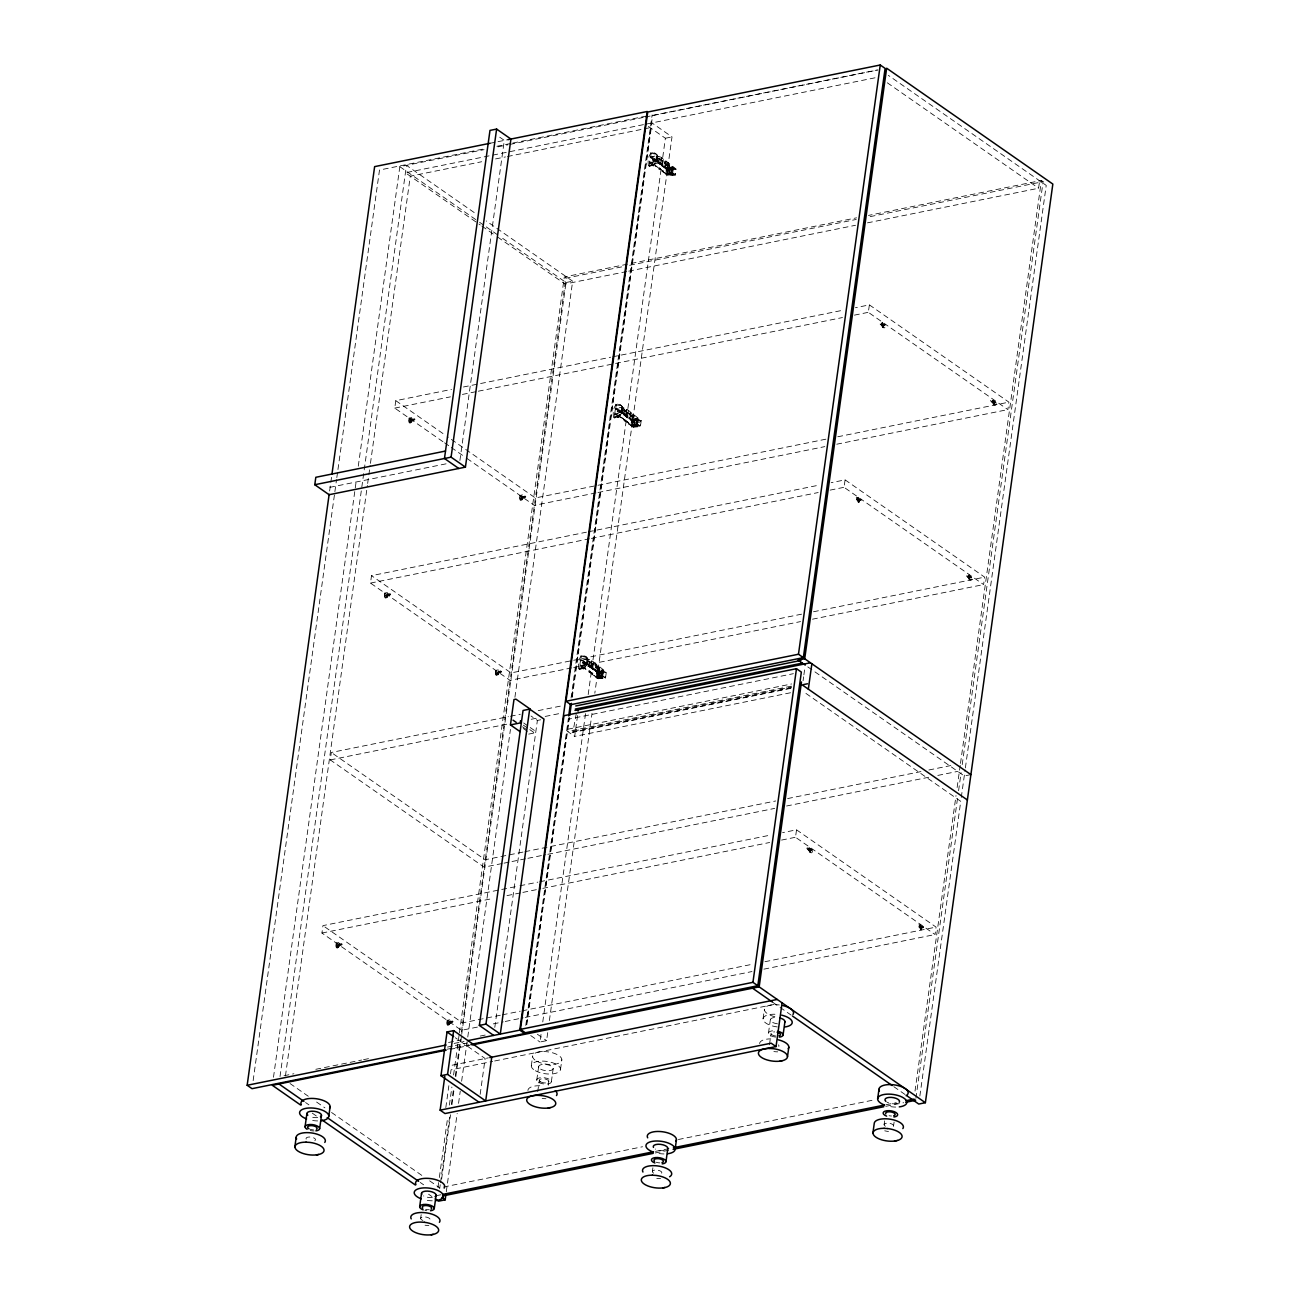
<?xml version="1.0" encoding="UTF-8"?>
<svg xmlns="http://www.w3.org/2000/svg" width="1300" height="1300" viewBox="0 0 1300 1300"><rect width="100%" height="100%" fill="white"/><g stroke="black" fill="none" stroke-linecap="round" stroke-linejoin="round"><path stroke-width="0.75" stroke-dasharray="5 3.75" d="M585.179 663.894L582.676 662.675L589.615 661.278L598.471 667.696L603.395 671.905L602.436 677.885L595.952 677.186L596.684 672.084L600.584 671.288L603.216 673.124L599.528 673.4L596.684 672.084M636.366 426.449L636.756 418.746L635.538 418.844L635.326 420.355L637.601 422.012L635.489 419.754L631.589 420.55L630.858 425.652L636.724 426.53L638.3 420.371L624.52 409.744C608.043 410.085 625.918 415.171 617.581 411.141M671.271 174.915L665.633 173.956L666.494 169.016L670.394 168.22L673.01 170.056L671.109 170.268C671.58 155.951 671.141 188.077 673.205 168.838L659.425 158.21L652.486 159.607L654.989 160.826M341.006 944.222L338.601 943.93L340.519 944.645M387.124 594.376L389.464 594.506M413.839 419.282L411.45 418.99L413.757 419.526M451.279 1021.946L449.491 1021.215L451.896 1021.508M499.801 672.262L498.062 671.255L499.964 671.97M810.192 849.322L809.819 851.224M858.829 501.946L858.748 499.363M880.587 324.496L882.375 325.098L882.667 322.319L880.474 322.757A2.454 1.04 7.9 0 0 880.197 324.106A2.454 1.04 7.9 0 0 883.334 324.756L885.528 324.317L885.186 326.771A2.454 1.43 78.6 0 1 883.496 327.681A2.454 1.43 78.6 0 1 882.326 324.773M882.992 324.789C880.717 325.488 885.04 328.689 883.513 325.227C880.994 321.604 880.019 326.3 883.724 325.812M920.595 927.745L921.538 929.305L920.855 926.347L918.645 926.737L920.416 927.322L920.709 924.544L918.515 924.999A2.454 1.04 7.9 0 0 918.255 926.331A2.454 1.04 7.9 0 0 921.391 926.981L923.585 926.542L923.244 929.013A2.454 1.43 78.6 0 1 921.538 929.923A2.454 1.43 78.6 0 1 920.367 927.014C915.72 925.031 924.138 930.556 921.229 927.062M921.619 929.142L920.985 926.867M968.874 577.102C968.273 573.674 966.826 580.856 969.28 574.584L967.086 575.039A2.454 1.04 7.9 0 0 966.81 576.371A2.454 1.04 7.9 0 0 969.946 577.021L972.14 576.582L971.799 579.053A2.454 1.43 78.6 0 1 970.092 579.962A2.454 1.43 78.6 0 1 968.939 577.054C964.34 575.933 973.261 578.825 969.199 577.525M969.605 577.07L967.85 576.062L970.369 577.444L969.67 579.378L969.638 576.664M991.477 401.798L993.623 402.188M993.379 402.236L993.476 401.277L991.575 401.537L993.931 401.976L994.89 403.52L993.444 402.09M337.35 945.994L337.74 947.278M338.553 946.758L337.431 945.263M387.124 596.798L386.604 595.205M409.939 421.265L411.255 420.485M410.898 422.646C411.613 419.169 410.085 420.973 410.719 422.646M448.321 1022.564L449.199 1024.839L448.419 1022.661M449.442 1024.043L449.118 1022.548L448.061 1022.921M497.997 674.229C494.942 670.556 499.622 677.235 497.055 672.539M809.738 850.184L810.648 852.004L809.689 851.565M858.016 500.549L859.528 501.832L858.26 500.5M993.947 404.398C996.45 402.919 990.454 398.889 993.834 404.089M329.631 490.994L331.679 476.19M253.143 1080.625L334.604 493.659M334.88 491.644L336.554 479.586M336.83 477.571L337.659 471.543M337.951 469.527L379.502 170.024L484.965 148.688M273.488 1077.278L356.33 480.269M358.28 466.196L399.831 166.676L484.055 149.646M280.02 1076.546L406.461 165.344L476.288 214.012M285.447 1075.929L367.38 485.469M367.656 483.454L370.159 465.384M370.451 463.369L410.296 176.166L481.666 161.736M502.044 863.541L484.136 867.165L330.265 759.915L331.305 752.472L508.398 716.658M477.392 1027.097L461.468 1030.315L321.929 933.042L322.952 925.616L517.952 886.178M571.707 667.875L510.039 680.355L370.484 583.082L371.524 575.656L586.414 532.188M442.942 441.691L394.761 408.102L395.801 400.676L451.506 389.399M336.668 943.491L336.391 945.392A2.454 1.43 78.6 0 0 337.561 948.318A2.454 1.43 78.6 0 0 339.267 947.391L339.527 945.474L336.668 943.491L338.374 943.134A2.454 1.04 7.9 0 1 341.51 943.8A2.454 1.04 7.9 0 1 341.234 945.133L339.527 945.474M409.5 418.551L409.24 420.452A2.454 1.43 78.6 0 0 410.41 423.378A2.454 1.43 78.6 0 0 412.1 422.451L412.376 420.534L409.5 418.551L411.206 418.194A2.454 1.04 7.9 0 1 414.342 418.86A2.454 1.04 7.9 0 1 414.082 420.192L412.376 420.534M389.074 594.685L387.173 593.97L388.911 594.961M338.942 943.946L340.714 944.84M339.219 943.621L340.892 944.352M413.221 419.721L411.45 418.99L413.433 419.933M389.269 594.88L387.774 593.661L389.529 594.523M459.907 460.476L504.319 140.4L499.541 137.069M447.558 1020.776L447.281 1022.694A2.454 1.43 78.6 0 0 448.451 1025.602A2.454 1.43 78.6 0 0 450.157 1024.693L450.418 1022.775L447.558 1020.776L449.264 1020.435A2.454 1.04 7.9 0 1 452.4 1021.085A2.454 1.04 7.9 0 1 452.124 1022.434L450.418 1022.775M520.39 495.836L520.13 497.754A2.454 1.43 78.6 0 0 521.3 500.663A2.454 1.43 78.6 0 0 522.99 499.753L523.266 497.835L520.39 495.836L522.096 495.495A2.454 1.04 7.9 0 1 525.233 496.145A2.454 1.04 7.9 0 1 524.972 497.494L523.266 497.835M420.648 1218.425L421.168 1214.622M449.832 1021.248L451.604 1022.141M498.387 671.288L500.451 671.694M450.109 1020.923L451.782 1021.654M524.111 497.006C519.675 495.869 527.637 497.006 522.324 496.421M500.045 672.214L498.664 670.962L500.337 671.694M524.322 497.234L522.389 496.438M445.819 1107.584L448.858 1085.711M450.515 1073.767L451.067 1069.803L492.7 1061.385M437.954 1187.55L439.059 1179.506M439.351 1177.491L447.704 1117.188M449.378 1105.13L451.896 1087.044M453.57 1074.986L459.144 1034.784M459.42 1032.769L564.314 276.949L856.57 217.831M439.676 1188.753L440.229 1184.722M440.505 1182.724L449.995 1114.376M451.376 1104.318L453.619 1088.246M455.293 1076.172L460.314 1040M461.419 1031.956L566.053 276.591M441.626 1179.051L450.548 1114.734M451.945 1104.675L454.171 1088.604M455.845 1076.546L461.435 1036.328M461.711 1034.329L566.036 282.523L501.215 237.347M446.29 1191.791L457.177 1113.385M458.559 1103.342L460.233 1091.285M461.63 1081.226L467.496 1039.009M467.773 1037.01L510.445 729.446M514.914 697.288L572.65 281.19L486.233 220.951M480.171 1094.324L485.144 1058.525L455.309 1037.741M528.678 734.11L534.511 732.924L534.82 730.746L530.043 727.415M494.796 1027.39L537.387 720.444L531.017 716.008M525.769 1025.489L568.441 717.925M571.058 698.035L652.113 114.888M526.435 1024.709L568.847 719.095L793.39 673.676M571.967 696.621L652.616 115.424L877.159 70.005M526.809 1024.676L569.449 717.405M572.244 697.32L651.95 122.915L672.003 136.906L594.815 693.225M578.695 668.931C577.216 660.254 581.734 649.074 588.136 659.799C588.526 663.845 585.341 667.306 581.864 668.883C573.625 670.979 594.311 662.447 585.812 656.646L586.658 657.247M613.6 417.398C611.959 410.361 615.582 398.743 622.521 406.835C624.455 411.174 620.587 415.675 616.769 417.349C608.53 419.445 629.216 410.914 620.717 405.113M648.505 165.864C646.864 158.827 650.488 147.209 657.426 155.301C659.36 159.64 655.492 164.141 651.674 165.815C643.435 167.911 664.105 159.38 655.606 153.579M580.531 660.108L583.684 660.985L594.344 668.817L583.635 661.359L580.483 660.481L586.674 659.197L585.959 664.446L579.751 665.73L582.904 666.608L593.613 674.066L593.742 675.512L582.855 666.981L579.686 666.104L580.531 660.108L587.145 658.742L591.858 660.595L606.32 672.133L605.491 678.129L598.341 678.714L592.199 674.375L592.085 673.01L592.199 674.375M628.469 422.906L617.76 415.447L614.591 414.57L615.436 408.574L622.05 407.209L626.762 409.061L641.225 420.599L640.396 426.595L633.246 427.18L628.648 423.979L628.517 422.532L617.809 415.074L614.656 414.196L620.847 412.912L625.934 415.058L640.396 426.595M657.735 156.211L656.906 162.207L655.671 161.265L649.545 162.662L652.714 163.54L663.374 171.373L652.665 163.914L649.496 163.036L650.341 157.04L656.955 155.675L661.668 157.528L676.13 169.065L675.301 175.061L668.135 175.646L661.83 170.316M579.54 669.516L581.344 656.5L580.499 655.899M614.445 417.983L616.249 404.966L615.404 404.365M649.35 166.449L651.154 153.433L650.309 152.831M616.655 409.419L618.589 409.451L629.249 417.284L615.436 408.574M651.544 157.885L653.494 157.918L664.154 165.75L650.341 157.04M584.512 668.769L581.994 667.55L588.526 666.234L592.215 668.85L592.93 663.585M625.316 419.949C624.975 421.379 623.415 417.983 619.775 416.455C618.394 419.526 612.836 414.586 623.431 414.7L627.104 417.316L627.835 412.051M651.804 164.482C659.815 167.684 643.256 164.71 658.336 163.166L672.474 174.086L666.673 174.558M790.692 688.366L572.878 732.42L576.225 713.846M582.985 668.899L581.994 667.55M583.668 664.024L582.676 662.675M617.89 417.365L616.899 416.016M653.461 160.956L652.486 159.607M583.57 669.061L584.561 668.379M584.236 664.186L585.244 663.504M618.459 417.527L619.401 416.91M654.046 161.119L655.038 160.436M790.514 692.754L574.681 736.401L577.655 714.935M620.084 412.36L620.457 411.58L625.934 415.447L626.762 409.061M591.858 660.595L591.029 666.981L584.87 663.26M656.012 160.924L654.68 160.192M620.847 412.912L621.579 407.664L615.436 408.899L616.59 409.793M655.753 161.379L656.484 156.13L650.276 157.414L651.495 158.259M586.008 669.386L585.504 668.622M590.038 666.299L585.553 663.114M655.817 166.319L655.314 165.555M655.947 161.054L660.839 163.914L661.668 157.528M587.145 658.742L586.316 664.739L580.028 666.006M622.05 407.209L621.221 413.205L614.591 414.57M656.955 155.675L656.126 161.671L649.496 163.036M624.942 414.765L621.644 412.604M656.5 161.444L655.346 160.046M531.326 1065.805L532.642 1056.266M586.674 659.197L587.519 659.783L586.804 665.031L591.029 666.591L605.491 678.129M622.424 408.249L621.692 413.498L625.722 414.846L626.454 409.598L621.579 407.664M656.484 156.13L657.329 156.715L656.597 161.964L660.839 163.524L675.301 175.061M587.925 659.279L587.096 665.275L585.861 664.332M622.001 413.741L622.83 407.745M588.526 666.234L589.144 661.733L582.628 663.065M623.431 414.7L624.049 410.199L617.533 411.531M658.336 163.166L658.954 158.665L652.438 159.998M589.615 661.278L588.884 666.526L581.945 667.94M624.52 409.744L623.789 414.993L616.85 416.39M659.425 158.21L658.694 163.459L651.755 164.856M623.903 419.348L625.267 420.323M659.441 163.312L656.549 161.07M589.111 672.1L590.411 671.483L589.111 672.1L591.077 672.734L589.16 671.726M589.42 670.784L590.411 671.483M591.094 666.608L589.794 667.241L591.029 666.981M625.983 415.074L624.683 415.707L625.934 415.447M658.921 169.032L660.221 168.415L658.921 169.032L660.871 169.666L658.97 168.659M659.23 167.716L660.221 168.415M659.49 162.939L660.887 163.54L659.587 164.157L660.839 163.914M590.817 666.38L591.549 661.131L587.519 659.783M660.628 163.312L661.359 158.064L657.329 156.715M590.964 667.648L592.702 668.525L589.842 666.851M625.202 420.989L626.031 420.826L624.065 420.192M625.869 416.114L627.608 416.975L624.747 415.317M659.653 163.784L667.339 169.683L672.685 169.26L671.938 174.964M661.554 164.791L660.774 164.58M547.706 1032.639L546.601 1040.666L539.971 1042.015L541.092 1033.971M542.766 1021.93L585.683 712.628M588.185 694.558L665.389 138.239L648.408 126.409M662.009 165.766L662.74 160.518M593.515 662.512L592.8 667.761L605.085 677.788L605.816 672.539L591.549 661.131M626.031 420.826L631.767 426.091L637.569 425.62L626.746 417.024M628.42 410.979L627.705 416.227L639.99 426.254L640.721 421.005L626.454 409.598M662.512 165.441L661.602 164.418M663.325 159.445L662.594 164.694L674.895 174.72L675.61 169.471L661.359 158.064M602.144 678.031L602.875 672.327L597.545 672.75L592.93 669.126L597.594 672.376L603.395 671.905M627.104 422.841L626.974 421.476M641.225 420.599L632.45 421.216L627.819 417.593L632.499 420.843L638.3 420.371M662.009 171.308L668.2 175.256L674.895 174.72M662.675 166.433L662.561 165.067M536.77 1079.975L538.622 1066.699M605.816 672.539L599.121 673.075L594.587 669.516L599.17 672.701L606.32 672.133M628.648 423.979L628.517 422.532M634.026 421.541C619.824 410.816 638.186 426.839 640.721 421.005M663.601 172.071L663.423 170.999M675.61 169.471L668.931 170.007L664.381 166.449L668.98 169.634L676.13 169.065M595.449 670.41L597.724 671.71L595.449 670.41L595.871 667.404L598.146 668.704L596.294 667.322C593.401 669.224 593.84 662.48 596.359 665.34C598.146 669.175 592.816 666.608 595.367 664.658M632.629 417.251L632.222 420.257L630.354 418.876C628.712 412.425 635.911 419.705 630.776 415.87M665.259 167.343L667.534 168.643L665.259 167.343C663.617 160.891 670.816 168.171 665.681 164.336M595.871 670.329L596.294 667.322M632.629 420.176L630.776 418.795L631.199 415.789M665.681 167.261L666.087 164.255M537.745 1091.659L539.321 1080.284M596.066 677.251L596.749 672.783M630.971 425.718L631.589 420.55M665.876 174.184L666.494 169.016M597.431 670.004L597.854 667.014L600.08 668.314C601.445 674.668 594.977 667.582 599.658 671.32M632.336 418.47L633.197 415.382L634.985 416.78L634.562 419.786L632.336 418.47L634.173 419.868L634.595 416.861L632.759 415.48M667.241 166.936L667.664 163.946L669.89 165.246C671.239 171.6 664.788 164.515 669.467 168.252M597.317 671.791L597.74 668.785M667.128 168.724L667.534 165.718M549.38 1020.581L592.02 713.31M597.48 677.674L598.097 673.173M632.369 426.14L633.003 421.639L631.589 421.216M667.274 174.606L667.908 170.105L666.494 169.683M598.211 677.755L598.845 673.254M599.284 671.401L599.69 668.395L597.854 667.014M633.116 426.221L633.003 421.639M668.021 174.688L667.908 170.105M669.077 168.334L669.5 165.327L667.664 163.946M598.341 678.714L592.247 674.001M633.246 427.18L627.153 422.468M599.121 677.901L599.739 673.4M634.026 426.368L634.644 421.866C639.827 423.036 633.587 420.631 636.269 418.535M668.931 174.834L669.549 170.332C674.733 171.502 668.476 169.097 671.174 167.001M602.582 677.625L599.966 675.789L600.584 671.288M637.488 426.091L634.871 424.255L635.489 419.754M672.392 174.558L669.76 172.721L670.394 168.22M600.941 677.755L601.559 673.254M635.846 426.221L636.464 421.72M670.751 174.688L671.369 170.186M601.461 677.983C600.811 657.378 601.754 683.231 601.364 670.069M637.049 426.497L637.78 420.794L624.049 410.199M548.291 1085.224L548.811 1081.438M551.363 1081.746L553.215 1068.454M560.511 1069.347L561.844 1059.793M652.372 1171.544L652.892 1167.757M803.075 680.729L803.611 676.812M803.887 674.863L804.976 667.062M777.303 1026.935A14.706 6.207 7.9 0 1 763.051 1018.908L764.367 1009.401M796.526 829.822L936.065 927.095L935.041 934.538L795.503 837.265L796.526 829.822L782.6 832.65M845.081 479.863L984.636 577.135L983.596 584.577L844.057 487.305L845.081 479.863L831.155 482.69M869.375 304.882L1008.914 402.155L1007.874 409.598L868.335 312.325L869.375 304.882L855.449 307.71M775.629 1037.108A7.345 3.104 7.9 0 1 768.495 1033.094L770.331 1019.818M769.47 1044.794L771.046 1033.419M856.408 499.216L858.715 499.639L856.359 499.07M810.404 852.053C811.736 848.981 805.22 849.193 812.695 849.258L812.354 851.711A2.454 1.43 78.6 0 1 810.648 852.621A2.454 1.43 78.6 0 1 809.477 849.712M859.284 501.881C861.104 500.191 853.483 497.656 858.455 499.98M880.961 324.106L883.041 324.675L881.254 323.781M808.405 848.721L810.079 849.452M809.266 847.892L808.99 849.81A2.454 1.43 78.6 0 0 810.16 852.719A2.454 1.43 78.6 0 0 811.866 851.809L812.126 849.891L809.266 847.892L807.56 848.25A2.454 1.04 7.9 0 0 807.284 849.583A2.454 1.04 7.9 0 0 810.42 850.249L812.126 849.891M857.821 497.933L857.561 499.85A2.454 1.43 78.6 0 0 858.715 502.759A2.454 1.43 78.6 0 0 860.421 501.849L860.681 499.931L857.821 497.933L856.115 498.29A2.454 1.04 7.9 0 0 855.839 499.622A2.454 1.04 7.9 0 0 858.975 500.273L860.681 499.931M882.099 322.952L881.839 324.87A2.454 1.43 78.6 0 0 883.009 327.779A2.454 1.43 78.6 0 0 884.699 326.869L884.975 324.951L882.099 322.952L880.392 323.31A2.454 1.04 7.9 0 0 880.133 324.642A2.454 1.04 7.9 0 0 883.269 325.293L884.975 324.951M858.097 500.077L858.39 497.299L856.196 497.738A2.454 1.04 7.9 0 0 855.92 499.086A2.454 1.04 7.9 0 0 859.056 499.736L861.25 499.298L860.909 501.751A2.454 1.43 78.6 0 1 859.202 502.661A2.454 1.43 78.6 0 1 858.049 499.753M883.886 325.455C881.498 323.489 882.992 326.186 883.057 327.113M884.081 1124.679L884.617 1120.892M919.019 926.347L921.278 926.916M967.574 576.387L969.231 577.314M919.295 926.023L920.969 926.754M992.144 401.082L993.688 402.025M920.156 925.194L919.88 927.111A2.454 1.43 78.6 0 0 921.05 930.02A2.454 1.43 78.6 0 0 922.756 929.11L923.016 927.193L920.156 925.194L918.45 925.535A2.454 1.04 7.9 0 0 918.174 926.884A2.454 1.04 7.9 0 0 921.31 927.534L923.016 927.193M968.711 575.234L968.451 577.151A2.454 1.43 78.6 0 0 969.621 580.06A2.454 1.43 78.6 0 0 971.311 579.15L971.571 577.233L968.711 575.234L967.005 575.575A2.454 1.04 7.9 0 0 966.729 576.924A2.454 1.04 7.9 0 0 969.881 577.574L971.571 577.233M992.989 400.254L992.729 402.171A2.454 1.43 78.6 0 0 993.899 405.08A2.454 1.43 78.6 0 0 995.589 404.17L995.865 402.252L992.989 400.254L991.283 400.595A2.454 1.04 7.9 0 0 991.023 401.944A2.454 1.04 7.9 0 0 994.159 402.594L995.865 402.252M893.571 1125.832L894.108 1122.046M920.351 927.794L922.009 928.736L921.083 926.754M867.474 222.852L1038.602 188.24L1039.626 180.814M915.021 1091.057L956.02 795.567M957.141 787.524L960.212 765.408M960.489 763.409L1041.381 180.456L868.449 215.426M915.899 1098.289L957.466 798.769M958.587 790.725L961.09 772.639M962.211 764.595L1043.104 181.659L1041.381 180.456M919.864 1096.03L960.749 801.336L803.384 691.633M961.285 797.436L965.104 769.941M965.38 767.926L1046.224 185.396L888.339 75.351M411.564 422.175L409.955 421.102L410.589 422.337M387.043 597.204L386.539 595.335M337.139 945.766C341.348 948.057 335.465 947.651 337.529 945.376M521.788 499.948L521.576 497.51L520.845 498.257L522.031 499.899L521.95 497.608M497.136 674.83C499.882 675.366 495.316 673.026 497.299 672.49M810.501 849.696A2.454 1.04 7.9 0 1 807.365 849.046A2.454 1.04 7.9 0 1 807.625 847.697L809.819 847.259L809.494 850.233L810.729 851.841M993.444 402.805C996.596 405.389 991.315 401.944 993.557 399.604L991.364 400.059A2.454 1.04 7.9 0 0 991.087 401.391A2.454 1.04 7.9 0 0 994.224 402.041L996.417 401.602L996.076 404.072A2.454 1.43 78.6 0 1 994.386 404.983A2.454 1.43 78.6 0 1 993.216 402.074M665.633 173.907L669.76 172.721M630.727 425.441L634.871 424.255M595.822 676.975L599.966 675.789M387.173 597.366L385.84 595.465L386.864 597.577M970.174 579.183L968.906 577.834M807.885 848.9L810.875 850.752M337.675 947.489C340.746 947.538 334.929 942.939 338.764 946.969M808.048 848.819L808.47 849.94L810.209 849.615M672.116 170.365C674.716 165.782 667.956 167.537 672.344 170.332C675.22 166.124 667.794 167.082 672.344 170.332M637.227 421.899C639.811 417.316 633.051 419.071 637.439 421.866C640.315 417.657 632.889 418.616 637.439 421.866M602.322 673.433C604.906 668.85 598.146 670.605 602.534 673.4C605.41 669.191 597.984 670.15 602.534 673.4M664.592 161.704C666.543 173.176 666.217 153.514 665.242 164.678M629.688 413.238C631.637 424.71 631.312 405.048 630.337 416.211M595.433 667.745L596.034 666.201L594.783 664.771M665.178 161.59L664.576 163.134L665.86 164.548M630.273 413.124L629.671 414.668L630.955 416.081M856.57 499.476L858.764 499.655M969.15 578.89L970.271 579.28M651.154 153.433L656.467 154.18M616.249 404.966L621.562 405.714M581.344 656.5L585.293 656.5L584.447 655.915M808.015 849.079L809.738 848.916L811.038 850.395M490.051 143.276L496.015 142.074M498.014 141.668L507.959 139.653M496.909 146.282L510.835 143.455M512.834 143.049L648.131 115.684M497.981 146.835L507.942 144.82M509.925 144.414L643.24 117.455M645.239 117.049L878.036 69.956M875.014 77.805L405.421 172.786L480.236 224.932M495.544 158.925L505.456 156.926M507.439 156.52L642.265 129.252M644.247 128.862L650.195 127.66M665.389 138.239L672.003 136.906M621.676 266.89L566.02 278.151L564.314 276.949M629.639 265.281L856.245 219.44M870.155 216.629L1043.104 181.659M566.036 282.523L572.65 281.19M626.714 271.554L565.029 284.034L496.86 236.519M628.696 271.148L855.53 225.274M463.45 386.994L610.691 357.207M612.69 356.801L843.505 310.115M394.761 408.102L450.483 396.841M462.426 394.42L476.352 391.609M478.335 391.202L613.649 363.838M615.631 363.431L842.465 317.558M854.409 315.136L868.335 312.325M411.401 421.817L410.231 420.777M446.079 463.824L330.135 487.273L326.95 485.062M522.291 499.102L521.121 498.079M522.486 499.33L520.845 498.404L522.031 499.899M825.858 439.189L535.34 497.949L447.298 436.573M837.785 436.767L1008.914 402.155M596.001 492.895L534.316 505.375L466.196 457.909M597.984 492.505L824.817 446.615M836.761 444.21L1007.874 409.598M588.413 531.781L819.227 485.095M370.484 583.082L589.371 538.817M591.354 538.411L818.188 492.538M830.131 490.116L844.057 487.305M385.71 595.806L387.351 596.749M496.795 673.335L498.209 674.31M801.58 614.169L511.062 672.929L371.524 575.656M813.508 611.747L984.636 577.135M573.706 667.485L800.54 621.595M812.484 619.19L983.596 584.577M510.38 716.251L520.325 714.253M538.233 710.629L562.12 705.786M330.265 759.915L509.356 723.694M531.245 719.274L537.209 718.055M545.171 716.446L561.08 713.229M537.387 720.444L540.702 719.778M567.808 729.219L791.586 683.962M791.278 686.156L567.515 731.413L574.681 736.401M573.852 731.039L791.684 686.969M572.114 732.225L791.928 687.765M522.974 852.085L485.176 859.739L331.305 752.472M524.972 851.679L775.678 800.979M787.621 798.558L920.936 771.599M928.899 769.99L950.788 765.554M504.043 863.151L510.006 861.932M512.005 861.526L525.931 858.715M527.914 858.309L545.821 854.685M547.82 854.295L774.654 808.405M786.581 806L929.858 777.026M937.82 775.418L957.71 771.387M970.889 774.621L964.275 775.954L807.154 666.445M519.951 885.771L537.859 882.148M539.841 881.741L770.656 835.055M321.929 933.042L493.041 898.446M506.984 895.619L520.91 892.807M522.892 892.401L540.8 888.778M542.799 888.371L769.633 842.498M781.56 840.076L795.503 837.265M449.654 1024.27L447.996 1023.344L448.63 1024.562M500.305 1015.235L462.507 1022.889L322.952 925.616M502.304 1014.829L520.211 1011.205M522.194 1010.815L753.009 964.129M764.952 961.708L936.065 927.095M493.301 1023.88L503.262 1021.865M505.245 1021.459L523.153 1017.835M525.151 1017.445L751.985 971.555M763.913 969.15L935.041 934.538M284.001 1075.75L293.898 1073.751M315.835 1069.299L361.595 1060.053M363.594 1059.646L369.558 1058.444M448.549 1042.47L461.094 1039.935M480.269 1036.051L486.216 1034.849M454.106 1043.413L464.051 1041.398M447.46 1047.069L453.407 1045.866M455.39 1045.46L467.285 1043.055M447.038 1049.23L468.926 1044.794M450.109 1049.376L469.999 1045.346M452.14 1065.204L488.442 1057.859M494.683 1060.979L776.149 1004.039M443.593 1186.997L642.574 1146.746M678.389 1139.499L875.388 1099.67M436.832 1195.594L440.814 1194.781M655.476 1151.378L671.401 1148.144M886.08 1104.724L896.236 1102.676M655.216 1152.97L671.125 1149.753M885.804 1106.332L903.695 1102.709M882.554 324.805L880.701 324.366M673.205 168.838L667.404 169.309L662.724 166.059M666.721 174.184L672.067 173.745L661.651 165.49M631.816 425.718L637.163 425.279L632.239 421.102M633.295 426.79L639.99 426.254M596.911 677.251L602.258 676.812L597.35 672.636M596.863 677.625L602.68 677.154L591.841 668.558M598.39 678.34L605.085 677.788M669.549 170.332L668.639 170.186M634.644 421.866L633.75 421.72M670.93 167.05L672.23 168.22M636.025 418.584L637.325 419.754M601.136 670.117L602.42 671.288M448.809 1024.741L448.012 1023.197L449.686 1023.994M887.315 82.794L1038.602 188.24M654.258 152.847L655.102 153.433M656.581 154.716L657.426 155.301M652.584 152.539L653.429 153.14M657.085 156.146L657.93 156.731M650.731 152.701L651.576 153.286M658.954 158.665L672.685 169.26M657.101 157.787L657.946 158.389M656.614 159.543L657.459 160.127M654.322 162.857L655.168 163.459M652.665 164.206L653.526 164.808M650.829 165.214L651.674 165.815M648.911 165.831L649.756 166.416M399.831 166.676L477.945 221.13M479.602 222.284L484.591 225.761M486.249 226.915L499.558 236.194M481.894 226.086L495.202 235.349M858.374 499.753L856.96 498.761L858.634 499.493M619.352 404.381L620.197 404.966M621.676 406.25L622.521 406.835M617.679 404.072L618.524 404.674M622.18 407.68L623.041 408.265M615.826 404.235L616.671 404.82M622.196 409.321L623.041 409.923M621.709 411.076L622.57 411.661M619.775 411.726L621.595 412.977M620.766 412.799L621.611 413.4M619.418 414.391L620.262 414.993M617.776 415.74L618.621 416.341M624.016 420.566L625.137 421.363M615.924 416.747L616.769 417.349M614.006 417.365L614.851 417.95M395.801 400.676L445.64 435.419M444.6 442.845L449.589 446.323M451.246 447.476L464.539 456.739M586.771 657.784L587.616 658.369M582.774 655.606L583.619 656.207M587.275 659.214L588.136 659.799M580.921 655.769L581.766 656.354M589.144 661.733L602.875 672.327M587.291 660.855L588.136 661.456M586.804 662.61L587.665 663.195M584.512 665.925L585.374 666.526M582.871 667.274L583.716 667.875M581.019 668.281L581.864 668.883M579.101 668.899L579.946 669.484M809.461 850.509L810.875 851.484M496.844 673.059L498.257 674.034M523.673 722.979L528.45 726.31M523.38 725.156L528.158 728.488M529.75 729.609L534.511 732.924M522.567 726.798L527.329 730.129M523.266 728.504L528.044 731.835M772.899 1002.381L791.131 1015.105M893.815 1086.67L905.531 1094.828M537.339 1034.215L546.601 1040.666M530.725 1035.564L539.971 1042.015M337.382 945.717L338.796 946.709M289.998 1083.501L308.279 1096.257M316.599 1102.043L324.902 1107.844M331.549 1112.475L422.988 1176.207M429.65 1180.839L439.611 1187.794M305.581 1102.53L308.912 1104.854M420.241 1182.447L423.621 1184.804M312.244 1113.125L318.89 1117.756M428.577 1194.212L431.909 1196.536M858.894 499.801L859.462 501.247L859.072 499.98M521.901 497.819L522.291 498.956M497.201 674.602L496.795 673.481M993.671 403.861L993.428 402.967M411.158 420.761L411.401 421.655M664.202 165.376L664.332 166.822M629.298 416.91L629.428 418.356M627.656 416.601L627.77 417.966M594.392 668.444L594.523 669.89M592.751 668.135L592.865 669.5M664.04 1150.614A7.345 3.104 7.9 0 1 655.265 1149.038M653.689 1173.153A4.777 2.015 7.9 0 1 655.964 1170.016A4.777 2.015 7.9 0 1 661.668 1173.201M659.815 1162.866A4.777 2.015 7.9 0 1 656.224 1162.216M663.991 1153.945A14.706 6.207 7.9 0 1 656.435 1153.019M660.579 1178.596A14.706 6.207 7.9 0 1 656.776 1178.352M545.951 1098.711A14.706 6.207 7.9 0 1 542.165 1098.451M527.914 1090.472A14.706 6.207 7.9 0 1 542.831 1086.004M429.244 1209.666A4.777 2.015 7.9 0 1 425.636 1209.422M432.315 1197.479A7.345 3.104 7.9 0 1 423.54 1195.903M422.923 1220.456A4.777 2.015 7.9 0 1 421.33 1217.483A4.777 2.015 7.9 0 1 427.83 1217.531A4.777 2.015 7.9 0 1 429.455 1220.505M426.79 1210.739A7.345 3.104 7.9 0 1 424.921 1210.398M432.266 1200.81A14.706 6.207 7.9 0 1 424.71 1199.884M428.854 1225.477A14.706 6.207 7.9 0 1 425.051 1225.217M897.309 1103.424A7.345 3.104 7.9 0 1 886.99 1102.172M885.414 1126.271A4.777 2.015 7.9 0 1 887.689 1123.151A4.777 2.015 7.9 0 1 893.392 1126.336M891.54 1116.001A4.777 2.015 7.9 0 1 889.07 1115.693M895.716 1107.08A14.706 6.207 7.9 0 1 888.16 1106.138M888.501 1131.487A14.706 6.207 7.9 0 1 884.731 1130.805M778.375 1044.859A4.777 2.015 7.9 0 1 778.781 1046.451M768.495 1033.094A7.345 3.104 7.9 0 1 775.954 1030.884M763.051 1018.908A14.706 6.207 7.9 0 1 777.969 1014.487M774.865 1016.714A14.706 6.207 7.9 0 1 764.546 1008.572A14.706 6.207 7.9 0 1 779.301 1004.949M775.678 1036.019A4.777 2.015 7.9 0 1 771.079 1033.679A4.777 2.015 7.9 0 1 774.67 1031.891M777.465 1023.815A7.345 3.104 7.9 0 1 770.38 1020.224A7.345 3.104 7.9 0 1 775.905 1017.461M777.676 1051.846A14.706 6.207 7.9 0 1 773.874 1051.586M759.622 1043.608A14.706 6.207 7.9 0 1 770.754 1038.895M317.704 1117.578A7.345 3.104 7.9 0 1 310.408 1116.684M306.166 1139.076A4.777 2.015 7.9 0 1 311.48 1137.175A4.777 2.015 7.9 0 1 314.827 1140.62M313.479 1129.83A4.777 2.015 7.9 0 1 309.887 1129.196M314.08 1130.967A7.345 3.104 7.9 0 1 310.294 1130.513M317.655 1120.925A14.706 6.207 7.9 0 1 310.099 1119.983M336.261 943.036L335.904 945.49A2.454 1.43 78.6 0 0 337.074 948.415A2.454 1.43 78.6 0 0 338.78 947.489L339.121 945.035L341.315 944.596A2.454 1.04 7.9 0 0 341.575 943.248A2.454 1.04 7.9 0 0 338.439 942.597L336.261 943.036M384.816 593.076L384.475 595.53A2.454 1.43 78.6 0 0 385.645 598.455A2.454 1.43 78.6 0 0 387.335 597.529L387.676 595.075L389.87 594.636A2.454 1.04 7.9 0 0 390.146 593.288A2.454 1.04 7.9 0 0 387.01 592.637L384.816 593.076M409.094 418.096L408.752 420.55A2.454 1.43 78.6 0 0 409.923 423.475A2.454 1.43 78.6 0 0 411.613 422.549L411.954 420.095L414.148 419.656A2.454 1.04 7.9 0 0 414.424 418.308A2.454 1.04 7.9 0 0 411.287 417.657L409.094 418.096M385.223 593.531L384.963 595.433A2.454 1.43 78.6 0 0 386.132 598.358A2.454 1.43 78.6 0 0 387.822 597.431L388.082 595.514L389.789 595.173A2.454 1.04 7.9 0 0 390.065 593.84A2.454 1.04 7.9 0 0 386.929 593.174L385.223 593.531M447.151 1020.337L446.81 1022.791A2.454 1.43 78.6 0 0 447.964 1025.7A2.454 1.43 78.6 0 0 449.67 1024.79L450.011 1022.336L452.205 1021.881A2.454 1.04 7.9 0 0 452.465 1020.549A2.454 1.04 7.9 0 0 449.329 1019.883L447.151 1020.337M495.706 670.378L495.365 672.831A2.454 1.43 78.6 0 0 496.535 675.74A2.454 1.43 78.6 0 0 498.225 674.83L498.566 672.376L500.76 671.921A2.454 1.04 7.9 0 0 501.036 670.589A2.454 1.04 7.9 0 0 497.9 669.923L495.706 670.378M519.984 495.398L519.642 497.851A2.454 1.43 78.6 0 0 520.812 500.76A2.454 1.43 78.6 0 0 522.503 499.85L522.844 497.396L525.038 496.941A2.454 1.04 7.9 0 0 525.314 495.609A2.454 1.04 7.9 0 0 522.178 494.942L519.984 495.398M496.113 670.816L495.852 672.734A2.454 1.43 78.6 0 0 497.023 675.642A2.454 1.43 78.6 0 0 498.712 674.733L498.989 672.815L500.679 672.474A2.454 1.04 7.9 0 0 500.955 671.125A2.454 1.04 7.9 0 0 497.819 670.475L496.113 670.816M540.654 1081.892A4.777 2.015 7.9 0 0 548.633 1081.941A4.777 2.015 7.9 0 0 542.929 1078.756A4.777 2.015 7.9 0 0 540.654 1081.892M538.817 1082.445A7.345 3.104 7.9 0 0 551.086 1082.526A7.345 3.104 7.9 0 0 542.311 1077.619A7.345 3.104 7.9 0 0 538.817 1082.445M540.67 1069.153A7.345 3.104 7.9 0 0 552.923 1069.234A7.345 3.104 7.9 0 0 544.148 1064.342A7.345 3.104 7.9 0 0 540.67 1069.153M535.421 1070.729A14.706 6.207 7.9 0 0 559.942 1070.891A14.706 6.207 7.9 0 0 542.392 1061.092A14.706 6.207 7.9 0 0 535.421 1070.729M536.738 1061.19A14.706 6.207 7.9 0 0 561.259 1061.352A14.706 6.207 7.9 0 0 543.709 1051.554A14.706 6.207 7.9 0 0 536.738 1061.19"/><path stroke-width="1.5" d="M458.786 468.488L444.47 458.494L489.986 130.406L496.616 129.074L510.933 139.051L465.416 467.139L329.111 494.715L314.779 484.721L315.819 477.295L445.494 451.051M445.055 1049.62L252.037 1088.669L247.162 1085.273L329.16 494.276M331.955 474.175L374.627 166.627L490.051 143.276M294.856 1146.876L296.173 1137.337M305.045 1126.856L306.898 1113.564M319.654 1128.611L321.49 1115.319M328.786 1116.212L330.119 1106.674M465.416 467.139L451.084 457.161L496.616 129.074M419.673 1206.741L421.509 1193.449M440.96 1075.701L447.038 1031.956L453.651 1030.624L491.757 1057.193L485.696 1100.938L447.574 1074.369L440.96 1075.701L479.066 1102.27M782.096 1002.836L776.035 1046.581L444.99 1113.547L440.131 1110.151L444.811 1076.351M447.574 1074.369L453.651 1030.624M434.265 1208.513L436.101 1195.22M520 731.575L510.461 724.913L513.971 699.546L515.921 699.14L530.254 709.134M435.224 1198.86L438.555 1201.168L445.169 1199.835L446.014 1193.806M520.488 720.753L520.195 722.946L510.461 724.913M479.359 1025.424L523.055 710.466L529.685 709.117L544.001 719.111L500.305 1034.069L485.973 1024.091L479.359 1025.424L493.675 1035.418M485.973 1024.091L529.685 709.117M470.925 1044.388L524.648 1033.533L519.773 1030.136L647.254 111.491L507.959 139.653M520.455 1029.356L563.972 715.699L796.477 668.688L801.352 672.084L757.819 985.725L525.314 1032.753L520.455 1029.356L752.944 982.329L757.819 985.725M565.971 701.269L647.741 112.028L880.246 65L885.105 68.396L803.351 657.637L570.846 704.665L565.971 701.269L798.476 654.241L803.351 657.637M568.717 715.926L570.391 703.852M569.741 715.39L571.399 703.332M665.99 1161.648L667.826 1148.355M675.122 1149.233L676.455 1139.694M752.944 982.329L796.477 668.688M798.476 654.241L880.246 65M970.889 774.621L804.7 658.775L886.649 68.218L1052.837 184.064L925.373 1102.709L759.168 986.862L801.483 681.964M808.34 689.146L811.866 663.764M783.087 1034.881L784.94 1021.589M787.491 1056.672L788.808 1047.134M872.917 1133.031L874.234 1123.493A14.706 6.207 7.9 0 1 890.987 1119.316A14.706 6.207 7.9 0 1 902.85 1128.579M877.663 1098.825L878.979 1089.286M318.679 1154.465L316.452 1154.92L319.54 1154.286A14.657 6.191 7.9 0 0 323.066 1147.9A14.657 6.191 7.9 0 0 309.79 1142.408L305.988 1142.18M550.404 1107.6L548.178 1108.039A14.657 6.191 7.9 0 1 527.686 1102.481A14.657 6.191 7.9 0 1 537.826 1095.299M782.129 1060.735L779.903 1061.174A14.657 6.191 7.9 0 1 759.395 1055.616A14.657 6.191 7.9 0 1 769.551 1048.434M433.29 1234.35L431.064 1234.805L434.151 1234.188A14.657 6.191 7.9 0 0 437.677 1227.785A14.657 6.191 7.9 0 0 424.401 1222.293M665.015 1187.485L662.789 1187.94L665.876 1187.322A14.657 6.191 7.9 0 0 669.403 1180.92A14.657 6.191 7.9 0 0 656.126 1175.428L652.324 1175.2M896.74 1140.62L894.514 1141.075L897.585 1140.441M314.779 484.721L451.084 457.161M804.7 658.775L798.086 660.124L805.236 665.113M575.754 705.965L800.832 660.449M802.376 663.114L575.331 709.036L578.191 711.035M575.006 710.418L810.436 662.773M803.562 684.564L807.511 683.767M247.162 1085.273L446.144 1045.021M468.032 1040.601L519.773 1030.136M446.128 1050.189L272.366 1085.321L300.609 1105.016M471.997 1044.956L759.168 986.862M489.808 1057.582L777.221 999.456M440.131 1110.151L771.16 1043.201L776.035 1046.581M548.178 1108.039L551.249 1107.421A14.657 6.191 7.9 0 0 554.791 1101.035A14.657 6.191 7.9 0 0 541.499 1095.543M779.903 1061.174L782.974 1060.556A14.657 6.191 7.9 0 0 786.516 1054.17A14.657 6.191 7.9 0 0 773.224 1048.678L769.438 1048.45M442.569 1194.424L653.51 1151.767M673.384 1147.754L884.292 1105.081M905.954 1100.71L913.916 1099.101L915.623 1100.304L905.694 1102.303M442.536 1195.984L653.234 1153.36M673.108 1149.346L883.821 1106.739M925.373 1102.709L918.742 1104.041L907.108 1095.932M537.712 1095.315L541.206 1095.543M887.559 1128.562L887.835 1128.579A14.657 6.191 7.9 0 1 901.127 1134.055A14.657 6.191 7.9 0 1 897.585 1140.441M884.049 1128.335L887.542 1128.562M424.401 1222.325L420.615 1222.065A14.657 6.191 7.9 0 0 410.572 1229.231A14.657 6.191 7.9 0 0 431.194 1234.773M801.174 684.158L967.379 799.988M513.012 720.151L516.197 722.361M752.554 988.211L772.492 1002.105M792.447 1016.015L892.158 1085.516M447.038 1031.956L453.651 1036.587M278.98 1083.989L303.924 1101.376M327.178 1117.578L418.632 1181.326M441.854 1197.511L445.169 1199.835M322.221 1120.08L415.285 1184.95M654.534 1161.274A4.777 2.015 7.9 0 1 656.045 1158.771A4.777 2.015 7.9 0 1 662.383 1159.892A4.777 2.015 7.9 0 1 661.976 1162.59M654.908 1162.996A7.345 3.104 7.9 0 1 653.201 1158.072A7.345 3.104 7.9 0 1 664.381 1159.438A7.345 3.104 7.9 0 1 662.204 1163.906M652.957 1151.962A14.706 6.207 7.9 0 1 649.561 1142.099A14.706 6.207 7.9 0 1 671.905 1144.829A14.706 6.207 7.9 0 1 667.566 1153.75M662.919 1187.908A14.657 6.191 7.9 0 1 642.298 1182.366A14.657 6.191 7.9 0 1 652.454 1175.184M642.947 1172.031A14.706 6.207 7.9 0 1 659.279 1166.181A14.706 6.207 7.9 0 1 669.614 1176.776M653.445 1147.413A7.345 3.104 7.9 0 1 660.66 1144.358A7.345 3.104 7.9 0 1 667.55 1149.119M647.692 1137.825A14.706 6.207 7.9 0 1 662.122 1131.699A14.706 6.207 7.9 0 1 675.886 1141.237M555.262 1090.668A14.706 6.207 7.9 0 1 556.514 1095.559M423.183 1209.878A7.345 3.104 7.9 0 1 421.476 1204.938A7.345 3.104 7.9 0 1 432.656 1206.303A7.345 3.104 7.9 0 1 430.479 1210.771M421.233 1198.828A14.706 6.207 7.9 0 1 417.836 1188.964A14.706 6.207 7.9 0 1 440.18 1191.71A14.706 6.207 7.9 0 1 435.841 1200.615M422.809 1208.139A4.777 2.015 7.9 0 1 427.05 1205.604A4.777 2.015 7.9 0 1 431.031 1209.13M421.736 1194.278A7.345 3.104 7.9 0 1 429.894 1191.352A7.345 3.104 7.9 0 1 435.061 1196.666M415.967 1184.69A14.706 6.207 7.9 0 1 430.398 1178.564A14.706 6.207 7.9 0 1 444.161 1188.102M411.223 1218.896A14.706 6.207 7.9 0 1 425.652 1212.754A14.706 6.207 7.9 0 1 439.416 1222.309M885.804 1113.856A4.777 2.015 7.9 0 1 888.485 1111.809A4.777 2.015 7.9 0 1 894.351 1113.206A4.777 2.015 7.9 0 1 893.701 1115.725M886.616 1116.131A7.345 3.104 7.9 0 1 884.926 1111.207A7.345 3.104 7.9 0 1 896.09 1112.572A7.345 3.104 7.9 0 1 893.929 1117.025M884.682 1105.097A14.706 6.207 7.9 0 1 881.286 1095.217A14.706 6.207 7.9 0 1 903.63 1097.964A14.706 6.207 7.9 0 1 899.275 1106.885M894.627 1141.043A14.657 6.191 7.9 0 1 874.023 1135.501A14.657 6.191 7.9 0 1 884.163 1128.319M879.417 1090.96A14.706 6.207 7.9 0 1 895.749 1085.11A14.706 6.207 7.9 0 1 906.084 1095.705M885.869 1101.392A7.345 3.104 7.9 0 1 891.426 1097.395A7.345 3.104 7.9 0 1 899.259 1102.254M777.124 1032.2A4.777 2.015 7.9 0 1 779.074 1035.84M777.839 1031.225A7.345 3.104 7.9 0 1 783.039 1034.475A7.345 3.104 7.9 0 1 779.301 1037.14M781.739 1015.17A14.706 6.207 7.9 0 1 792.139 1021.67A14.706 6.207 7.9 0 1 784.664 1027M779.691 1017.932A7.345 3.104 7.9 0 1 784.648 1022.369M783.055 1005.615A14.706 6.207 7.9 0 1 792.984 1014.487M778.31 1039.821A14.706 6.207 7.9 0 1 788.239 1048.694M307.092 1129.294A7.345 3.104 7.9 0 1 307.775 1124.776A7.345 3.104 7.9 0 1 318.419 1126.678A7.345 3.104 7.9 0 1 315.868 1130.87M306.621 1118.943A14.706 6.207 7.9 0 1 303.225 1109.062A14.706 6.207 7.9 0 1 325.569 1111.809A14.706 6.207 7.9 0 1 321.23 1120.73M316.566 1154.871A14.657 6.191 7.9 0 1 295.961 1149.346A14.657 6.191 7.9 0 1 306.118 1142.164M308.929 1128.757A4.777 2.015 7.9 0 1 308.783 1125.995A4.777 2.015 7.9 0 1 315.136 1126.401A4.777 2.015 7.9 0 1 316.404 1129.245M307.808 1115.237A7.345 3.104 7.9 0 1 314.324 1111.321A7.345 3.104 7.9 0 1 320.45 1116.765M301.356 1104.805A14.706 6.207 7.9 0 1 315.77 1098.663A14.706 6.207 7.9 0 1 329.534 1108.217M296.611 1139.011A14.706 6.207 7.9 0 1 311.025 1132.869A14.706 6.207 7.9 0 1 324.789 1142.424"/></g></svg>
